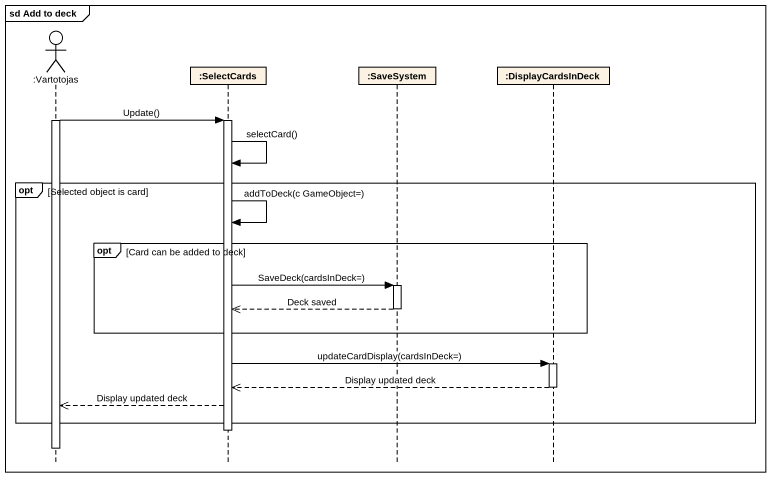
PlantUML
@startuml
mainframe sd Add to deck
hide footbox
actor ":Vartotojas" as Vartotojas
participant ":SelectCards" as SelectCards
participant ":SaveSystem" as SaveSystem
participant ":DisplayCardsInDeck" as DisplayCardsInDeck

activate Vartotojas
Vartotojas -> SelectCards : Update()
activate SelectCards
SelectCards -> SelectCards : selectCard()
opt Selected object is card
  SelectCards -> SelectCards : addToDeck(c GameObject=)
  opt Card can be added to deck
    SelectCards -> SaveSystem : SaveDeck(cardsInDeck=)
    activate SaveSystem
    SaveSystem -->> SelectCards : Deck saved
    deactivate SaveSystem
  end
  SelectCards -> DisplayCardsInDeck : updateCardDisplay(cardsInDeck=)
  activate DisplayCardsInDeck
  DisplayCardsInDeck -->> SelectCards : Display updated deck
  deactivate DisplayCardsInDeck
  SelectCards -->> Vartotojas : Display updated deck
end
deactivate SelectCards
deactivate Vartotojas
@enduml
